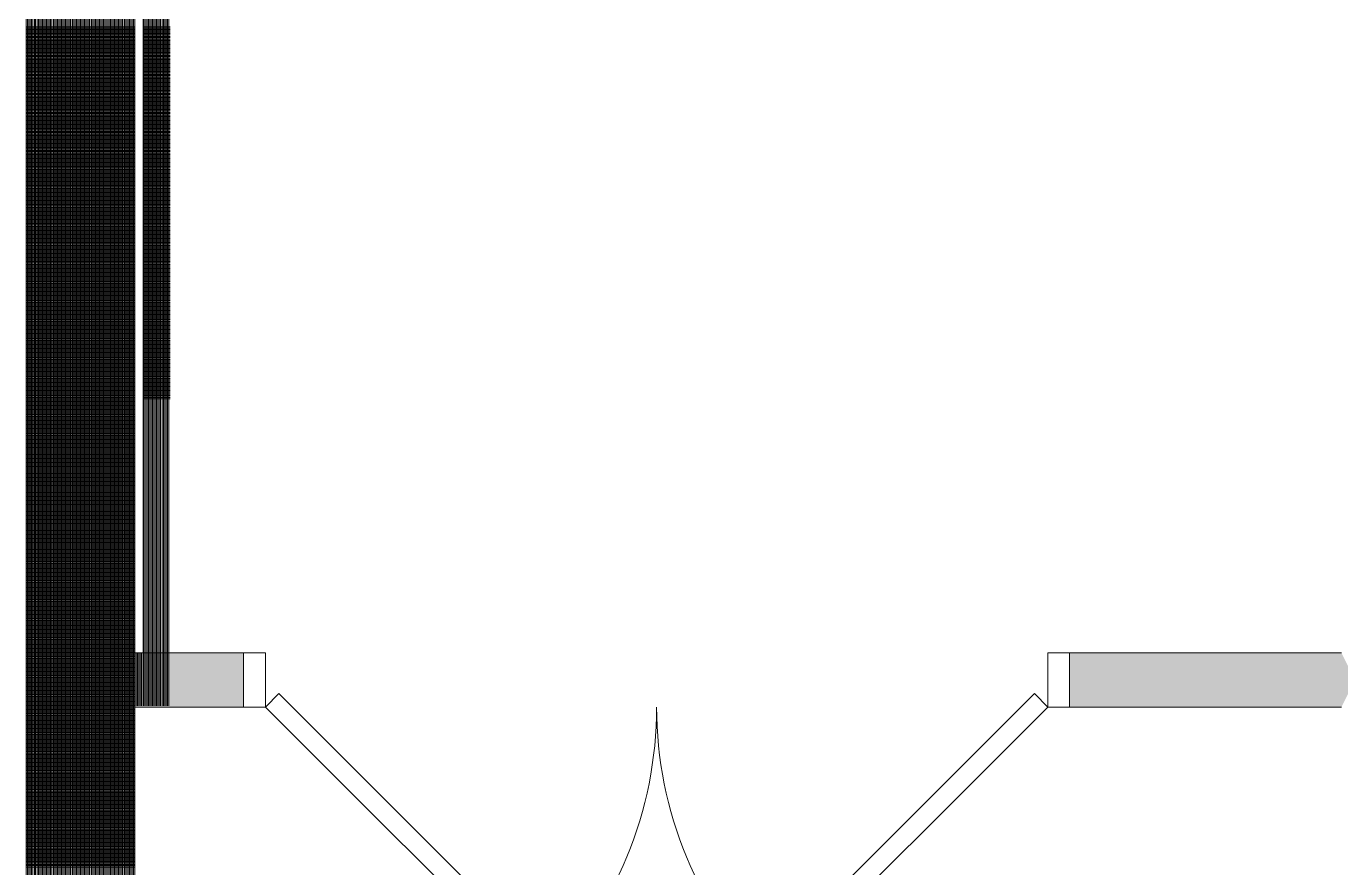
# Model space of a CAD drawing. Header units: inches. Extents: x -675 to 1187, y -924 to 1124.
# Drawn here: x -675.4 to -554.4, y 199.3 to 276.8 of the extents above; entities that cross this region are included whole.
import ezdxf

# ---------------------------------------------------------------- set-up
doc = ezdxf.new("R2010")
doc.units = ezdxf.units.IN
doc.header["$MEASUREMENT"] = 0
for name, color, linetype, lineweight in [('A-Door-E', 250, 'Continuous', 13), ('A-Wall-E', 50, 'Continuous', 9), ('Base_dwg', 8, 'Continuous', 9), ('core and shell', 50, 'Continuous', 9)]:
    doc.layers.add(name, color=color, linetype=linetype, lineweight=lineweight)

# ---------------------------------------------------------------- blocks, each defined once
blk = doc.blocks.new('Base_dwg__U348-727922-Level 1 Copy 1')
at = {"layer": 'A-Wall-E'}
for points in [[(10, -2.5), (10, 2.5), (0, 2.5), (0, -2.5)], [(111.01, -2.5), (112.26, 0), (111.01, 2.5), (86, 2.5), (86, -2.5)]]:
    blk.add_hatch(color=256, dxfattribs=at).paths.add_polyline_path(points, flags=0)
at = {"layer": 'A-Wall-E', "flags": 128}
blk.add_lwpolyline([(0, 2.5), (0, -2.5), (10, -2.5), (10, 2.5)], close=True, dxfattribs=at)
blk.add_lwpolyline([(111.01, 2.5), (86, 2.5), (86, -2.5), (111.01, -2.5)], dxfattribs=at)
blk = doc.blocks.new('Base_dwg__U431-728005-Level 1 Copy 1')
at = {"layer": 'A-Door-E', "flags": 128}
for points in [[(2, 5), (3.24, 3.76), (28.69, 29.22), (27.46, 30.46)], [(74, 5), (72.76, 3.76), (47.31, 29.22), (48.54, 30.46)], [(2, 0), (0, 0), (0, 5), (2, 5)], [(74, 0), (76, 0), (76, 5), (74, 5)]]:
    blk.add_lwpolyline(points, close=True, dxfattribs=at)
at = {"layer": 'A-Door-E', "color": 50, "lineweight": 9}
for centre, start, end in [((2, 5), 0, 45), ((74, 5), 135, 180)]:
    blk.add_arc(centre, 36, start, end, dxfattribs=at)
blk = doc.blocks.new('Base_dwg-531197-Level 1 Copy 1')
at = {"layer": 'core and shell'}
for p, q in [((335.41, 359.9), (335.41, 1861.47)), ((335.41, 1200.71), (325.41, 1200.71)), ((335.41, 1200.58), (325.41, 1200.58)), ((335.41, 1200.46), (325.41, 1200.46)), ((335.41, 1200.33), (325.41, 1200.33)), ((335.41, 1200.21), (325.41, 1200.21)), ((335.41, 1200.08), (325.41, 1200.08)), ((335.41, 1199.96), (325.41, 1199.96)), ((338.66, 1200.71), (336.16, 1200.71)), ((338.66, 1200.58), (336.16, 1200.58)), ((338.66, 1200.46), (336.16, 1200.46)), ((338.66, 1200.33), (336.16, 1200.33)), ((338.66, 1200.21), (336.16, 1200.21)), ((338.66, 1200.08), (336.16, 1200.08)), ((338.66, 1199.96), (336.16, 1199.96)), ((335.41, 1199.83), (325.41, 1199.83)), ((335.41, 1199.71), (325.41, 1199.71)), ((335.41, 1199.58), (325.41, 1199.58)), ((335.41, 1199.46), (325.41, 1199.46)), ((335.41, 1199.33), (325.41, 1199.33)), ((335.41, 1199.21), (325.41, 1199.21)), ((335.41, 1199.08), (325.41, 1199.08)), ((335.41, 1198.96), (325.41, 1198.96)), ((335.41, 1198.83), (325.41, 1198.83)), ((335.41, 1198.71), (325.41, 1198.71)), ((338.66, 1199.83), (336.16, 1199.83)), ((338.66, 1199.71), (336.16, 1199.71)), ((338.66, 1199.58), (336.16, 1199.58)), ((338.66, 1199.46), (336.16, 1199.46)), ((338.66, 1199.33), (336.16, 1199.33)), ((338.66, 1199.21), (336.16, 1199.21)), ((338.66, 1199.08), (336.16, 1199.08)), ((338.66, 1198.96), (336.16, 1198.96)), ((338.66, 1198.83), (336.16, 1198.83)), ((338.66, 1198.71), (336.16, 1198.71)), ((335.41, 1198.58), (325.41, 1198.58)), ((335.41, 1198.46), (325.41, 1198.46)), ((335.41, 1198.33), (325.41, 1198.33)), ((335.41, 1198.21), (325.41, 1198.21)), ((335.41, 1198.08), (325.41, 1198.08)), ((335.41, 1197.96), (325.41, 1197.96)), ((335.41, 1197.83), (325.41, 1197.83)), ((335.41, 1197.71), (325.41, 1197.71)), ((335.41, 1197.58), (325.41, 1197.58)), ((335.41, 1197.46), (325.41, 1197.46)), ((338.66, 1198.58), (336.16, 1198.58)), ((338.66, 1198.46), (336.16, 1198.46)), ((338.66, 1198.33), (336.16, 1198.33)), ((338.66, 1198.21), (336.16, 1198.21)), ((338.66, 1198.08), (336.16, 1198.08)), ((338.66, 1197.96), (336.16, 1197.96)), ((338.66, 1197.83), (336.16, 1197.83)), ((338.66, 1197.71), (336.16, 1197.71)), ((338.66, 1197.58), (336.16, 1197.58)), ((338.66, 1197.46), (336.16, 1197.46)), ((335.41, 1197.33), (325.41, 1197.33)), ((335.41, 1197.21), (325.41, 1197.21)), ((335.41, 1197.08), (325.41, 1197.08)), ((335.41, 1196.96), (325.41, 1196.96)), ((335.41, 1196.83), (325.41, 1196.83)), ((335.41, 1196.71), (325.41, 1196.71)), ((335.41, 1196.58), (325.41, 1196.58)), ((335.41, 1196.46), (325.41, 1196.46)), ((335.41, 1196.33), (325.41, 1196.33)), ((338.66, 1197.33), (336.16, 1197.33)), ((338.66, 1197.21), (336.16, 1197.21)), ((338.66, 1197.08), (336.16, 1197.08)), ((338.66, 1196.96), (336.16, 1196.96)), ((338.66, 1196.83), (336.16, 1196.83)), ((338.66, 1196.71), (336.16, 1196.71)), ((338.66, 1196.58), (336.16, 1196.58)), ((338.66, 1196.46), (336.16, 1196.46)), ((338.66, 1196.33), (336.16, 1196.33)), ((335.41, 1196.21), (325.41, 1196.21)), ((335.41, 1196.08), (325.41, 1196.08)), ((335.41, 1195.96), (325.41, 1195.96)), ((335.41, 1195.83), (325.41, 1195.83)), ((335.41, 1195.71), (325.41, 1195.71)), ((335.41, 1195.58), (325.41, 1195.58)), ((335.41, 1195.46), (325.41, 1195.46)), ((335.41, 1195.33), (325.41, 1195.33)), ((335.41, 1195.21), (325.41, 1195.21)), ((335.41, 1195.08), (325.41, 1195.08)), ((338.66, 1196.21), (336.16, 1196.21)), ((338.66, 1196.08), (336.16, 1196.08)), ((338.66, 1195.96), (336.16, 1195.96)), ((338.66, 1195.83), (336.16, 1195.83)), ((338.66, 1195.71), (336.16, 1195.71)), ((338.66, 1195.58), (336.16, 1195.58)), ((338.66, 1195.46), (336.16, 1195.46)), ((338.66, 1195.33), (336.16, 1195.33)), ((338.66, 1195.21), (336.16, 1195.21)), ((338.66, 1195.08), (336.16, 1195.08)), ((335.41, 1194.96), (325.41, 1194.96)), ((335.41, 1194.83), (325.41, 1194.83)), ((335.41, 1194.71), (325.41, 1194.71)), ((335.41, 1194.58), (325.41, 1194.58)), ((335.41, 1194.46), (325.41, 1194.46)), ((335.41, 1194.33), (325.41, 1194.33)), ((335.41, 1194.21), (325.41, 1194.21)), ((335.41, 1194.08), (325.41, 1194.08)), ((335.41, 1193.96), (325.41, 1193.96)), ((335.41, 1193.83), (325.41, 1193.83)), ((338.66, 1194.96), (336.16, 1194.96)), ((338.66, 1194.83), (336.16, 1194.83)), ((338.66, 1194.71), (336.16, 1194.71)), ((338.66, 1194.58), (336.16, 1194.58)), ((338.66, 1194.46), (336.16, 1194.46)), ((338.66, 1194.33), (336.16, 1194.33)), ((338.66, 1194.21), (336.16, 1194.21)), ((338.66, 1194.08), (336.16, 1194.08)), ((338.66, 1193.96), (336.16, 1193.96)), ((338.66, 1193.83), (336.16, 1193.83)), ((335.41, 1193.71), (325.41, 1193.71)), ((335.41, 1193.58), (325.41, 1193.58)), ((335.41, 1193.46), (325.41, 1193.46)), ((335.41, 1193.33), (325.41, 1193.33)), ((335.41, 1193.21), (325.41, 1193.21)), ((335.41, 1193.08), (325.41, 1193.08)), ((335.41, 1192.96), (325.41, 1192.96)), ((335.41, 1192.83), (325.41, 1192.83)), ((335.41, 1192.71), (325.41, 1192.71)), ((338.66, 1193.71), (336.16, 1193.71)), ((338.66, 1193.58), (336.16, 1193.58)), ((338.66, 1193.46), (336.16, 1193.46)), ((338.66, 1193.33), (336.16, 1193.33)), ((338.66, 1193.21), (336.16, 1193.21)), ((338.66, 1193.08), (336.16, 1193.08)), ((338.66, 1192.96), (336.16, 1192.96)), ((338.66, 1192.83), (336.16, 1192.83)), ((338.66, 1192.71), (336.16, 1192.71)), ((335.41, 1192.58), (325.41, 1192.58)), ((335.41, 1192.46), (325.41, 1192.46)), ((335.41, 1192.33), (325.41, 1192.33)), ((335.41, 1192.21), (325.41, 1192.21)), ((335.41, 1192.08), (325.41, 1192.08)), ((335.41, 1191.96), (325.41, 1191.96)), ((335.41, 1191.83), (325.41, 1191.83)), ((335.41, 1191.71), (325.41, 1191.71)), ((335.41, 1191.58), (325.41, 1191.58)), ((335.41, 1191.46), (325.41, 1191.46)), ((338.66, 1192.58), (336.16, 1192.58)), ((338.66, 1192.46), (336.16, 1192.46)), ((338.66, 1192.33), (336.16, 1192.33)), ((338.66, 1192.21), (336.16, 1192.21)), ((338.66, 1192.08), (336.16, 1192.08)), ((338.66, 1191.96), (336.16, 1191.96)), ((338.66, 1191.83), (336.16, 1191.83)), ((338.66, 1191.71), (336.16, 1191.71)), ((338.66, 1191.58), (336.16, 1191.58)), ((338.66, 1191.46), (336.16, 1191.46)), ((335.41, 1191.33), (325.41, 1191.33)), ((335.41, 1191.21), (325.41, 1191.21)), ((335.41, 1191.08), (325.41, 1191.08)), ((335.41, 1190.96), (325.41, 1190.96)), ((335.41, 1190.83), (325.41, 1190.83)), ((335.41, 1190.71), (325.41, 1190.71)), ((335.41, 1190.58), (325.41, 1190.58)), ((335.41, 1190.46), (325.41, 1190.46)), ((335.41, 1190.33), (325.41, 1190.33)), ((335.41, 1190.21), (325.41, 1190.21)), ((338.66, 1191.33), (336.16, 1191.33)), ((338.66, 1191.21), (336.16, 1191.21)), ((338.66, 1191.08), (336.16, 1191.08)), ((338.66, 1190.96), (336.16, 1190.96)), ((338.66, 1190.83), (336.16, 1190.83)), ((338.66, 1190.71), (336.16, 1190.71)), ((338.66, 1190.58), (336.16, 1190.58)), ((338.66, 1190.46), (336.16, 1190.46)), ((338.66, 1190.33), (336.16, 1190.33)), ((338.66, 1190.21), (336.16, 1190.21)), ((335.41, 1190.08), (325.41, 1190.08)), ((335.41, 1189.96), (325.41, 1189.96)), ((335.41, 1189.83), (325.41, 1189.83)), ((335.41, 1189.71), (325.41, 1189.71)), ((335.41, 1189.58), (325.41, 1189.58)), ((335.41, 1189.46), (325.41, 1189.46)), ((335.41, 1189.33), (325.41, 1189.33)), ((335.41, 1189.21), (325.41, 1189.21)), ((335.41, 1189.08), (325.41, 1189.08)), ((335.41, 1188.96), (325.41, 1188.96)), ((338.66, 1190.08), (336.16, 1190.08)), ((338.66, 1189.96), (336.16, 1189.96)), ((338.66, 1189.83), (336.16, 1189.83)), ((338.66, 1189.71), (336.16, 1189.71)), ((338.66, 1189.58), (336.16, 1189.58)), ((338.66, 1189.46), (336.16, 1189.46)), ((338.66, 1189.33), (336.16, 1189.33)), ((338.66, 1189.21), (336.16, 1189.21)), ((338.66, 1189.08), (336.16, 1189.08)), ((338.66, 1188.96), (336.16, 1188.96)), ((335.41, 1188.83), (325.41, 1188.83)), ((335.41, 1188.71), (325.41, 1188.71)), ((335.41, 1188.58), (325.41, 1188.58)), ((335.41, 1188.46), (325.41, 1188.46)), ((335.41, 1188.33), (325.41, 1188.33)), ((335.41, 1188.21), (325.41, 1188.21)), ((335.41, 1188.08), (325.41, 1188.08)), ((335.41, 1187.96), (325.41, 1187.96)), ((335.41, 1187.83), (325.41, 1187.83)), ((338.66, 1188.83), (336.16, 1188.83)), ((338.66, 1188.71), (336.16, 1188.71)), ((338.66, 1188.58), (336.16, 1188.58)), ((338.66, 1188.46), (336.16, 1188.46)), ((338.66, 1188.33), (336.16, 1188.33)), ((338.66, 1188.21), (336.16, 1188.21)), ((338.66, 1188.08), (336.16, 1188.08)), ((338.66, 1187.96), (336.16, 1187.96)), ((338.66, 1187.83), (336.16, 1187.83)), ((335.41, 1187.71), (325.41, 1187.71)), ((335.41, 1187.58), (325.41, 1187.58)), ((335.41, 1187.46), (325.41, 1187.46)), ((335.41, 1187.33), (325.41, 1187.33)), ((335.41, 1187.21), (325.41, 1187.21)), ((335.41, 1187.08), (325.41, 1187.08)), ((335.41, 1186.96), (325.41, 1186.96)), ((335.41, 1186.83), (325.41, 1186.83)), ((335.41, 1186.71), (325.41, 1186.71)), ((335.41, 1186.58), (325.41, 1186.58)), ((338.66, 1187.71), (336.16, 1187.71)), ((338.66, 1187.58), (336.16, 1187.58)), ((338.66, 1187.46), (336.16, 1187.46)), ((338.66, 1187.33), (336.16, 1187.33)), ((338.66, 1187.21), (336.16, 1187.21)), ((338.66, 1187.08), (336.16, 1187.08)), ((338.66, 1186.96), (336.16, 1186.96)), ((338.66, 1186.83), (336.16, 1186.83)), ((338.66, 1186.71), (336.16, 1186.71)), ((338.66, 1186.58), (336.16, 1186.58)), ((335.41, 1186.46), (325.41, 1186.46)), ((335.41, 1186.33), (325.41, 1186.33)), ((335.41, 1186.21), (325.41, 1186.21)), ((335.41, 1186.08), (325.41, 1186.08)), ((335.41, 1185.96), (325.41, 1185.96)), ((335.41, 1185.83), (325.41, 1185.83)), ((335.41, 1185.71), (325.41, 1185.71)), ((335.41, 1185.58), (325.41, 1185.58)), ((335.41, 1185.46), (325.41, 1185.46)), ((335.41, 1185.33), (325.41, 1185.33)), ((338.66, 1186.46), (336.16, 1186.46)), ((338.66, 1186.33), (336.16, 1186.33)), ((338.66, 1186.21), (336.16, 1186.21)), ((338.66, 1186.08), (336.16, 1186.08)), ((338.66, 1185.96), (336.16, 1185.96)), ((338.66, 1185.83), (336.16, 1185.83)), ((338.66, 1185.71), (336.16, 1185.71)), ((338.66, 1185.58), (336.16, 1185.58)), ((338.66, 1185.46), (336.16, 1185.46)), ((338.66, 1185.33), (336.16, 1185.33)), ((335.41, 1185.21), (325.41, 1185.21)), ((335.41, 1185.08), (325.41, 1185.08)), ((335.41, 1184.96), (325.41, 1184.96)), ((335.41, 1184.83), (325.41, 1184.83)), ((335.41, 1184.71), (325.41, 1184.71)), ((335.41, 1184.58), (325.41, 1184.58)), ((335.41, 1184.46), (325.41, 1184.46)), ((335.41, 1184.33), (325.41, 1184.33)), ((335.41, 1184.21), (325.41, 1184.21)), ((338.66, 1185.21), (336.16, 1185.21)), ((338.66, 1185.08), (336.16, 1185.08)), ((338.66, 1184.96), (336.16, 1184.96)), ((338.66, 1184.83), (336.16, 1184.83)), ((338.66, 1184.71), (336.16, 1184.71)), ((338.66, 1184.58), (336.16, 1184.58)), ((338.66, 1184.46), (336.16, 1184.46)), ((338.66, 1184.33), (336.16, 1184.33)), ((338.66, 1184.21), (336.16, 1184.21)), ((335.41, 1184.08), (325.41, 1184.08)), ((335.41, 1183.96), (325.41, 1183.96)), ((335.41, 1183.83), (325.41, 1183.83)), ((335.41, 1183.71), (325.41, 1183.71)), ((335.41, 1183.58), (325.41, 1183.58)), ((335.41, 1183.46), (325.41, 1183.46)), ((335.41, 1183.33), (325.41, 1183.33)), ((335.41, 1183.21), (325.41, 1183.21)), ((335.41, 1183.08), (325.41, 1183.08)), ((335.41, 1182.96), (325.41, 1182.96)), ((338.66, 1184.08), (336.16, 1184.08)), ((338.66, 1183.96), (336.16, 1183.96)), ((338.66, 1183.83), (336.16, 1183.83)), ((338.66, 1183.71), (336.16, 1183.71)), ((338.66, 1183.58), (336.16, 1183.58)), ((338.66, 1183.46), (336.16, 1183.46)), ((338.66, 1183.33), (336.16, 1183.33)), ((338.66, 1183.21), (336.16, 1183.21)), ((338.66, 1183.08), (336.16, 1183.08)), ((338.66, 1182.96), (336.16, 1182.96)), ((335.41, 1182.83), (325.41, 1182.83)), ((335.41, 1182.71), (325.41, 1182.71)), ((335.41, 1182.58), (325.41, 1182.58)), ((335.41, 1182.46), (325.41, 1182.46)), ((335.41, 1182.33), (325.41, 1182.33)), ((335.41, 1182.21), (325.41, 1182.21)), ((335.41, 1182.08), (325.41, 1182.08)), ((335.41, 1181.96), (325.41, 1181.96)), ((335.41, 1181.83), (325.41, 1181.83)), ((335.41, 1181.71), (325.41, 1181.71)), ((338.66, 1182.83), (336.16, 1182.83)), ((338.66, 1182.71), (336.16, 1182.71)), ((338.66, 1182.58), (336.16, 1182.58)), ((338.66, 1182.46), (336.16, 1182.46)), ((338.66, 1182.33), (336.16, 1182.33)), ((338.66, 1182.21), (336.16, 1182.21)), ((338.66, 1182.08), (336.16, 1182.08)), ((338.66, 1181.96), (336.16, 1181.96)), ((338.66, 1181.83), (336.16, 1181.83)), ((338.66, 1181.71), (336.16, 1181.71)), ((335.41, 1181.58), (325.41, 1181.58)), ((335.41, 1181.46), (325.41, 1181.46)), ((335.41, 1181.33), (325.41, 1181.33)), ((335.41, 1181.21), (325.41, 1181.21)), ((335.41, 1181.08), (325.41, 1181.08)), ((335.41, 1180.96), (325.41, 1180.96)), ((335.41, 1180.83), (325.41, 1180.83)), ((335.41, 1180.71), (325.41, 1180.71)), ((335.41, 1180.58), (325.41, 1180.58)), ((338.66, 1181.58), (336.16, 1181.58)), ((338.66, 1181.46), (336.16, 1181.46)), ((338.66, 1181.33), (336.16, 1181.33)), ((338.66, 1181.21), (336.16, 1181.21)), ((338.66, 1181.08), (336.16, 1181.08)), ((338.66, 1180.96), (336.16, 1180.96)), ((338.66, 1180.83), (336.16, 1180.83)), ((338.66, 1180.71), (336.16, 1180.71)), ((338.66, 1180.58), (336.16, 1180.58)), ((335.41, 1180.46), (325.41, 1180.46)), ((335.41, 1180.33), (325.41, 1180.33)), ((335.41, 1180.21), (325.41, 1180.21)), ((335.41, 1180.08), (325.41, 1180.08)), ((335.41, 1179.96), (325.41, 1179.96)), ((335.41, 1179.83), (325.41, 1179.83)), ((335.41, 1179.71), (325.41, 1179.71)), ((335.41, 1179.58), (325.41, 1179.58)), ((335.41, 1179.46), (325.41, 1179.46)), ((335.41, 1179.33), (325.41, 1179.33)), ((338.66, 1180.46), (336.16, 1180.46)), ((338.66, 1180.33), (336.16, 1180.33)), ((338.66, 1180.21), (336.16, 1180.21)), ((338.66, 1180.08), (336.16, 1180.08)), ((338.66, 1179.96), (336.16, 1179.96)), ((338.66, 1179.83), (336.16, 1179.83)), ((338.66, 1179.71), (336.16, 1179.71)), ((338.66, 1179.58), (336.16, 1179.58)), ((338.66, 1179.46), (336.16, 1179.46)), ((338.66, 1179.33), (336.16, 1179.33)), ((335.41, 1179.21), (325.41, 1179.21)), ((335.41, 1179.08), (325.41, 1179.08)), ((335.41, 1178.96), (325.41, 1178.96)), ((335.41, 1178.83), (325.41, 1178.83)), ((335.41, 1178.71), (325.41, 1178.71)), ((335.41, 1178.58), (325.41, 1178.58)), ((335.41, 1178.46), (325.41, 1178.46)), ((335.41, 1178.33), (325.41, 1178.33)), ((335.41, 1178.21), (325.41, 1178.21)), ((335.41, 1178.08), (325.41, 1178.08)), ((338.66, 1179.21), (336.16, 1179.21)), ((338.66, 1179.08), (336.16, 1179.08)), ((338.66, 1178.96), (336.16, 1178.96)), ((338.66, 1178.83), (336.16, 1178.83)), ((338.66, 1178.71), (336.16, 1178.71)), ((338.66, 1178.58), (336.16, 1178.58)), ((338.66, 1178.46), (336.16, 1178.46)), ((338.66, 1178.33), (336.16, 1178.33)), ((338.66, 1178.21), (336.16, 1178.21)), ((338.66, 1178.08), (336.16, 1178.08)), ((335.41, 1177.96), (325.41, 1177.96)), ((335.41, 1177.83), (325.41, 1177.83)), ((335.41, 1177.71), (325.41, 1177.71)), ((335.41, 1177.58), (325.41, 1177.58)), ((335.41, 1177.46), (325.41, 1177.46)), ((335.41, 1177.33), (325.41, 1177.33)), ((335.41, 1177.21), (325.41, 1177.21)), ((335.41, 1177.08), (325.41, 1177.08)), ((335.41, 1176.96), (325.41, 1176.96)), ((338.66, 1177.96), (336.16, 1177.96)), ((338.66, 1177.83), (336.16, 1177.83)), ((338.66, 1177.71), (336.16, 1177.71)), ((338.66, 1177.58), (336.16, 1177.58)), ((338.66, 1177.46), (336.16, 1177.46)), ((338.66, 1177.33), (336.16, 1177.33)), ((338.66, 1177.21), (336.16, 1177.21)), ((338.66, 1177.08), (336.16, 1177.08)), ((338.66, 1176.96), (336.16, 1176.96)), ((335.41, 1176.83), (325.41, 1176.83)), ((335.41, 1176.71), (325.41, 1176.71)), ((335.41, 1176.58), (325.41, 1176.58)), ((335.41, 1176.46), (325.41, 1176.46)), ((335.41, 1176.33), (325.41, 1176.33)), ((335.41, 1176.21), (325.41, 1176.21)), ((335.41, 1176.08), (325.41, 1176.08)), ((335.41, 1175.96), (325.41, 1175.96)), ((335.41, 1175.83), (325.41, 1175.83)), ((335.41, 1175.71), (325.41, 1175.71)), ((338.66, 1176.83), (336.16, 1176.83)), ((338.66, 1176.71), (336.16, 1176.71)), ((338.66, 1176.58), (336.16, 1176.58)), ((338.66, 1176.46), (336.16, 1176.46)), ((338.66, 1176.33), (336.16, 1176.33)), ((338.66, 1176.21), (336.16, 1176.21)), ((338.66, 1176.08), (336.16, 1176.08)), ((338.66, 1175.96), (336.16, 1175.96)), ((338.66, 1175.83), (336.16, 1175.83)), ((338.66, 1175.71), (336.16, 1175.71)), ((335.41, 1175.58), (325.41, 1175.58)), ((335.41, 1175.46), (325.41, 1175.46)), ((335.41, 1175.33), (325.41, 1175.33)), ((335.41, 1175.21), (325.41, 1175.21)), ((335.41, 1175.08), (325.41, 1175.08)), ((335.41, 1174.96), (325.41, 1174.96)), ((335.41, 1174.83), (325.41, 1174.83)), ((335.41, 1174.71), (325.41, 1174.71)), ((335.41, 1174.58), (325.41, 1174.58)), ((335.41, 1174.46), (325.41, 1174.46)), ((338.66, 1175.58), (336.16, 1175.58)), ((338.66, 1175.46), (336.16, 1175.46)), ((338.66, 1175.33), (336.16, 1175.33)), ((338.66, 1175.21), (336.16, 1175.21)), ((338.66, 1175.08), (336.16, 1175.08)), ((338.66, 1174.96), (336.16, 1174.96)), ((338.66, 1174.83), (336.16, 1174.83)), ((338.66, 1174.71), (336.16, 1174.71)), ((338.66, 1174.58), (336.16, 1174.58)), ((338.66, 1174.46), (336.16, 1174.46)), ((335.41, 1174.33), (325.41, 1174.33)), ((335.41, 1174.21), (325.41, 1174.21)), ((335.41, 1174.08), (325.41, 1174.08)), ((335.41, 1173.96), (325.41, 1173.96)), ((335.41, 1173.83), (325.41, 1173.83)), ((335.41, 1173.71), (325.41, 1173.71)), ((335.41, 1173.58), (325.41, 1173.58)), ((335.41, 1173.46), (325.41, 1173.46)), ((335.41, 1173.33), (325.41, 1173.33)), ((338.66, 1174.33), (336.16, 1174.33)), ((338.66, 1174.21), (336.16, 1174.21)), ((338.66, 1174.08), (336.16, 1174.08)), ((338.66, 1173.96), (336.16, 1173.96)), ((338.66, 1173.83), (336.16, 1173.83)), ((338.66, 1173.71), (336.16, 1173.71)), ((338.66, 1173.58), (336.16, 1173.58)), ((338.66, 1173.46), (336.16, 1173.46)), ((338.66, 1173.33), (336.16, 1173.33)), ((335.41, 1173.21), (325.41, 1173.21)), ((335.41, 1173.08), (325.41, 1173.08)), ((335.41, 1172.96), (325.41, 1172.96)), ((335.41, 1172.83), (325.41, 1172.83)), ((335.41, 1172.71), (325.41, 1172.71)), ((335.41, 1172.58), (325.41, 1172.58)), ((335.41, 1172.46), (325.41, 1172.46)), ((335.41, 1172.33), (325.41, 1172.33)), ((335.41, 1172.21), (325.41, 1172.21)), ((335.41, 1172.08), (325.41, 1172.08)), ((338.66, 1173.21), (336.16, 1173.21)), ((338.66, 1173.08), (336.16, 1173.08)), ((338.66, 1172.96), (336.16, 1172.96)), ((338.66, 1172.83), (336.16, 1172.83)), ((338.66, 1172.71), (336.16, 1172.71)), ((338.66, 1172.58), (336.16, 1172.58)), ((338.66, 1172.46), (336.16, 1172.46)), ((338.66, 1172.33), (336.16, 1172.33)), ((338.66, 1172.21), (336.16, 1172.21)), ((338.66, 1172.08), (336.16, 1172.08)), ((335.41, 1171.96), (325.41, 1171.96)), ((335.41, 1171.83), (325.41, 1171.83)), ((335.41, 1171.71), (325.41, 1171.71)), ((335.41, 1171.58), (325.41, 1171.58)), ((335.41, 1171.46), (325.41, 1171.46)), ((335.41, 1171.33), (325.41, 1171.33)), ((335.41, 1171.21), (325.41, 1171.21)), ((335.41, 1171.08), (325.41, 1171.08)), ((335.41, 1170.96), (325.41, 1170.96)), ((335.41, 1170.83), (325.41, 1170.83)), ((338.66, 1171.96), (336.16, 1171.96)), ((338.66, 1171.83), (336.16, 1171.83)), ((338.66, 1171.71), (336.16, 1171.71)), ((338.66, 1171.58), (336.16, 1171.58)), ((338.66, 1171.46), (336.16, 1171.46)), ((338.66, 1171.33), (336.16, 1171.33)), ((338.66, 1171.21), (336.16, 1171.21)), ((338.66, 1171.08), (336.16, 1171.08)), ((338.66, 1170.96), (336.16, 1170.96)), ((338.66, 1170.83), (336.16, 1170.83)), ((335.41, 1170.71), (325.41, 1170.71)), ((335.41, 1170.58), (325.41, 1170.58)), ((335.41, 1170.46), (325.41, 1170.46)), ((335.41, 1170.33), (325.41, 1170.33)), ((335.41, 1170.21), (325.41, 1170.21)), ((335.41, 1170.08), (325.41, 1170.08)), ((335.41, 1169.96), (325.41, 1169.96)), ((335.41, 1169.83), (325.41, 1169.83)), ((335.41, 1169.71), (325.41, 1169.71)), ((338.66, 1170.71), (336.16, 1170.71)), ((338.66, 1170.58), (336.16, 1170.58)), ((338.66, 1170.46), (336.16, 1170.46)), ((338.66, 1170.33), (336.16, 1170.33)), ((338.66, 1170.21), (336.16, 1170.21)), ((338.66, 1170.08), (336.16, 1170.08)), ((338.66, 1169.96), (336.16, 1169.96)), ((338.66, 1169.83), (336.16, 1169.83)), ((338.66, 1169.71), (336.16, 1169.71)), ((335.41, 1169.58), (325.41, 1169.58)), ((335.41, 1169.46), (325.41, 1169.46)), ((335.41, 1169.33), (325.41, 1169.33)), ((335.41, 1169.21), (325.41, 1169.21)), ((335.41, 1169.08), (325.41, 1169.08)), ((335.41, 1168.96), (325.41, 1168.96)), ((335.41, 1168.83), (325.41, 1168.83)), ((335.41, 1168.71), (325.41, 1168.71)), ((335.41, 1168.58), (325.41, 1168.58)), ((335.41, 1168.46), (325.41, 1168.46)), ((338.66, 1169.58), (336.16, 1169.58)), ((338.66, 1169.46), (336.16, 1169.46)), ((338.66, 1169.33), (336.16, 1169.33)), ((338.66, 1169.21), (336.16, 1169.21)), ((338.66, 1169.08), (336.16, 1169.08)), ((338.66, 1168.96), (336.16, 1168.96)), ((338.66, 1168.83), (336.16, 1168.83)), ((338.66, 1168.71), (336.16, 1168.71)), ((338.66, 1168.58), (336.16, 1168.58)), ((338.66, 1168.46), (336.16, 1168.46)), ((335.41, 1168.33), (325.41, 1168.33)), ((335.41, 1168.21), (325.41, 1168.21)), ((335.41, 1168.08), (325.41, 1168.08)), ((335.41, 1167.96), (325.41, 1167.96)), ((335.41, 1167.83), (325.41, 1167.83)), ((335.41, 1167.71), (325.41, 1167.71)), ((335.41, 1167.58), (325.41, 1167.58)), ((335.41, 1167.46), (325.41, 1167.46)), ((335.41, 1167.33), (325.41, 1167.33)), ((335.41, 1167.21), (325.41, 1167.21)), ((338.66, 1168.33), (336.16, 1168.33)), ((338.66, 1168.21), (336.16, 1168.21)), ((338.66, 1168.08), (336.16, 1168.08)), ((338.66, 1167.96), (336.16, 1167.96)), ((338.66, 1167.83), (336.16, 1167.83)), ((338.66, 1167.71), (336.16, 1167.71)), ((338.66, 1167.58), (336.16, 1167.58)), ((338.66, 1167.46), (336.16, 1167.46)), ((338.66, 1167.33), (336.16, 1167.33)), ((338.66, 1167.21), (336.16, 1167.21)), ((335.41, 1167.08), (325.41, 1167.08)), ((335.41, 1166.96), (325.41, 1166.96)), ((335.41, 1166.83), (325.41, 1166.83)), ((335.41, 1166.71), (325.41, 1166.71)), ((335.41, 1166.58), (325.41, 1166.58)), ((335.41, 1166.46), (325.41, 1166.46)), ((335.41, 1166.33), (325.41, 1166.33)), ((335.41, 1166.21), (325.41, 1166.21)), ((335.41, 1166.08), (325.41, 1166.08)), ((338.66, 1167.08), (336.16, 1167.08)), ((338.66, 1166.96), (336.16, 1166.96)), ((338.66, 1166.83), (336.16, 1166.83)), ((338.66, 1166.71), (336.16, 1166.71)), ((338.66, 1166.58), (336.16, 1166.58)), ((338.66, 1166.46), (336.16, 1166.46)), ((335.41, 1165.96), (325.41, 1165.96)), ((335.41, 1165.83), (325.41, 1165.83)), ((335.41, 1165.71), (325.41, 1165.71)), ((335.41, 1165.58), (325.41, 1165.58)), ((335.41, 1165.46), (325.41, 1165.46)), ((335.41, 1165.33), (325.41, 1165.33)), ((335.41, 1165.21), (325.41, 1165.21)), ((335.41, 1165.08), (325.41, 1165.08)), ((335.41, 1164.96), (325.41, 1164.96)), ((335.41, 1164.83), (325.41, 1164.83)), ((335.41, 1164.71), (325.41, 1164.71)), ((335.41, 1164.58), (325.41, 1164.58)), ((335.41, 1164.46), (325.41, 1164.46)), ((335.41, 1164.33), (325.41, 1164.33)), ((335.41, 1164.21), (325.41, 1164.21)), ((335.41, 1164.08), (325.41, 1164.08)), ((335.41, 1163.96), (325.41, 1163.96)), ((335.41, 1163.83), (325.41, 1163.83)), ((335.41, 1163.71), (325.41, 1163.71)), ((335.41, 1163.58), (325.41, 1163.58)), ((335.41, 1163.46), (325.41, 1163.46)), ((335.41, 1163.33), (325.41, 1163.33)), ((335.41, 1163.21), (325.41, 1163.21)), ((335.41, 1163.08), (325.41, 1163.08)), ((335.41, 1162.96), (325.41, 1162.96)), ((335.41, 1162.83), (325.41, 1162.83)), ((335.41, 1162.71), (325.41, 1162.71)), ((335.41, 1162.58), (325.41, 1162.58)), ((335.41, 1162.46), (325.41, 1162.46)), ((335.41, 1162.33), (325.41, 1162.33)), ((335.41, 1162.21), (325.41, 1162.21)), ((335.41, 1162.08), (325.41, 1162.08)), ((335.41, 1161.96), (325.41, 1161.96)), ((335.41, 1161.83), (325.41, 1161.83)), ((335.41, 1161.71), (325.41, 1161.71)), ((335.41, 1161.58), (325.41, 1161.58)), ((335.41, 1161.46), (325.41, 1161.46)), ((335.41, 1161.33), (325.41, 1161.33)), ((335.41, 1161.21), (325.41, 1161.21)), ((335.41, 1161.08), (325.41, 1161.08)), ((335.41, 1160.96), (325.41, 1160.96)), ((335.41, 1160.83), (325.41, 1160.83)), ((335.41, 1160.71), (325.41, 1160.71)), ((335.41, 1160.58), (325.41, 1160.58)), ((335.41, 1160.46), (325.41, 1160.46)), ((335.41, 1160.33), (325.41, 1160.33)), ((335.41, 1160.21), (325.41, 1160.21)), ((335.41, 1160.08), (325.41, 1160.08)), ((335.41, 1159.96), (325.41, 1159.96)), ((335.41, 1159.83), (325.41, 1159.83)), ((335.41, 1159.71), (325.41, 1159.71)), ((335.41, 1159.58), (325.41, 1159.58)), ((335.41, 1159.46), (325.41, 1159.46)), ((335.41, 1159.33), (325.41, 1159.33)), ((335.41, 1159.21), (325.41, 1159.21)), ((335.41, 1159.08), (325.41, 1159.08)), ((335.41, 1158.96), (325.41, 1158.96)), ((335.41, 1158.83), (325.41, 1158.83)), ((335.41, 1158.71), (325.41, 1158.71)), ((335.41, 1158.58), (325.41, 1158.58)), ((335.41, 1158.46), (325.41, 1158.46)), ((335.41, 1158.33), (325.41, 1158.33)), ((335.41, 1158.21), (325.41, 1158.21)), ((335.41, 1158.08), (325.41, 1158.08)), ((335.41, 1157.96), (325.41, 1157.96)), ((335.41, 1157.83), (325.41, 1157.83)), ((335.41, 1157.71), (325.41, 1157.71)), ((335.41, 1157.58), (325.41, 1157.58)), ((335.41, 1157.46), (325.41, 1157.46)), ((335.41, 1157.33), (325.41, 1157.33)), ((335.41, 1157.21), (325.41, 1157.21)), ((335.41, 1157.08), (325.41, 1157.08)), ((335.41, 1156.96), (325.41, 1156.96)), ((335.41, 1156.83), (325.41, 1156.83)), ((335.41, 1156.71), (325.41, 1156.71)), ((335.41, 1156.58), (325.41, 1156.58)), ((335.41, 1156.46), (325.41, 1156.46)), ((335.41, 1156.33), (325.41, 1156.33)), ((335.41, 1156.21), (325.41, 1156.21)), ((335.41, 1156.08), (325.41, 1156.08)), ((335.41, 1155.96), (325.41, 1155.96)), ((335.41, 1155.83), (325.41, 1155.83)), ((335.41, 1155.71), (325.41, 1155.71)), ((335.41, 1155.58), (325.41, 1155.58)), ((335.41, 1155.46), (325.41, 1155.46)), ((335.41, 1155.33), (325.41, 1155.33)), ((335.41, 1155.21), (325.41, 1155.21)), ((335.41, 1155.08), (325.41, 1155.08)), ((335.41, 1154.96), (325.41, 1154.96)), ((335.41, 1154.83), (325.41, 1154.83)), ((335.41, 1154.71), (325.41, 1154.71)), ((335.41, 1154.58), (325.41, 1154.58)), ((335.41, 1154.46), (325.41, 1154.46)), ((335.41, 1154.33), (325.41, 1154.33)), ((335.41, 1154.21), (325.41, 1154.21)), ((335.41, 1154.08), (325.41, 1154.08)), ((335.41, 1153.96), (325.41, 1153.96)), ((335.41, 1153.83), (325.41, 1153.83)), ((335.41, 1153.71), (325.41, 1153.71)), ((335.41, 1153.58), (325.41, 1153.58)), ((335.41, 1153.46), (325.41, 1153.46)), ((335.41, 1153.33), (325.41, 1153.33)), ((335.41, 1153.21), (325.41, 1153.21)), ((335.41, 1153.08), (325.41, 1153.08)), ((335.41, 1152.96), (325.41, 1152.96)), ((335.41, 1152.83), (325.41, 1152.83)), ((335.41, 1152.71), (325.41, 1152.71)), ((335.41, 1152.58), (325.41, 1152.58)), ((335.41, 1152.46), (325.41, 1152.46)), ((335.41, 1152.33), (325.41, 1152.33)), ((335.41, 1152.21), (325.41, 1152.21)), ((335.41, 1152.08), (325.41, 1152.08)), ((335.41, 1151.96), (325.41, 1151.96)), ((335.41, 1151.83), (325.41, 1151.83)), ((335.41, 1151.71), (325.41, 1151.71)), ((335.41, 1151.58), (325.41, 1151.58)), ((335.41, 1151.46), (325.41, 1151.46)), ((335.41, 1151.33), (325.41, 1151.33)), ((335.41, 1151.21), (325.41, 1151.21)), ((335.41, 1151.08), (325.41, 1151.08)), ((335.41, 1150.96), (325.41, 1150.96)), ((335.41, 1150.83), (325.41, 1150.83)), ((335.41, 1150.71), (325.41, 1150.71)), ((335.41, 1150.58), (325.41, 1150.58)), ((335.41, 1150.46), (325.41, 1150.46)), ((335.41, 1150.33), (325.41, 1150.33)), ((335.41, 1150.21), (325.41, 1150.21)), ((335.41, 1150.08), (325.41, 1150.08)), ((335.41, 1149.96), (325.41, 1149.96)), ((335.41, 1149.83), (325.41, 1149.83)), ((335.41, 1149.71), (325.41, 1149.71)), ((335.41, 1149.58), (325.41, 1149.58)), ((335.41, 1149.46), (325.41, 1149.46)), ((335.41, 1149.33), (325.41, 1149.33)), ((335.41, 1149.21), (325.41, 1149.21)), ((335.41, 1149.08), (325.41, 1149.08)), ((335.41, 1148.96), (325.41, 1148.96)), ((335.41, 1148.83), (325.41, 1148.83)), ((335.41, 1148.71), (325.41, 1148.71)), ((335.41, 1148.58), (325.41, 1148.58)), ((335.41, 1148.46), (325.41, 1148.46)), ((335.41, 1148.33), (325.41, 1148.33)), ((335.41, 1148.21), (325.41, 1148.21)), ((335.41, 1148.08), (325.41, 1148.08)), ((335.41, 1147.96), (325.41, 1147.96)), ((335.41, 1147.83), (325.41, 1147.83)), ((335.41, 1147.71), (325.41, 1147.71)), ((335.41, 1147.58), (325.41, 1147.58)), ((335.41, 1147.46), (325.41, 1147.46)), ((335.41, 1147.33), (325.41, 1147.33)), ((335.41, 1147.21), (325.41, 1147.21)), ((335.41, 1147.08), (325.41, 1147.08)), ((335.41, 1146.96), (325.41, 1146.96)), ((335.41, 1146.83), (325.41, 1146.83)), ((335.41, 1146.71), (325.41, 1146.71)), ((335.41, 1146.58), (325.41, 1146.58)), ((335.41, 1146.46), (325.41, 1146.46)), ((335.41, 1146.33), (325.41, 1146.33)), ((335.41, 1146.21), (325.41, 1146.21)), ((335.41, 1146.08), (325.41, 1146.08)), ((335.41, 1145.96), (325.41, 1145.96)), ((335.41, 1145.83), (325.41, 1145.83)), ((335.41, 1145.71), (325.41, 1145.71)), ((335.41, 1145.58), (325.41, 1145.58)), ((335.41, 1145.46), (325.41, 1145.46)), ((335.41, 1145.33), (325.41, 1145.33)), ((335.41, 1145.21), (325.41, 1145.21)), ((335.41, 1145.08), (325.41, 1145.08)), ((335.41, 1144.96), (325.41, 1144.96)), ((335.41, 1144.83), (325.41, 1144.83)), ((335.41, 1144.71), (325.41, 1144.71)), ((335.41, 1144.58), (325.41, 1144.58)), ((335.41, 1144.46), (325.41, 1144.46)), ((335.41, 1144.33), (325.41, 1144.33)), ((335.41, 1144.21), (325.41, 1144.21)), ((335.41, 1144.08), (325.41, 1144.08)), ((335.41, 1143.96), (325.41, 1143.96)), ((335.41, 1143.83), (325.41, 1143.83)), ((335.41, 1143.71), (325.41, 1143.71)), ((335.41, 1143.58), (325.41, 1143.58)), ((335.41, 1143.46), (325.41, 1143.46)), ((335.41, 1143.33), (325.41, 1143.33)), ((335.41, 1143.21), (325.41, 1143.21)), ((335.41, 1143.08), (325.41, 1143.08)), ((335.41, 1143.06), (335.41, 1138.19)), ((335.52, 1138.19), (335.52, 1143.06)), ((335.65, 1138.19), (335.65, 1143.06)), ((335.77, 1138.19), (335.77, 1143.06)), ((335.9, 1138.19), (335.9, 1143.06)), ((336.02, 1138.19), (336.02, 1143.06)), ((336.15, 1138.19), (336.15, 1143.06)), ((335.41, 1142.96), (325.41, 1142.96)), ((335.41, 1142.83), (325.41, 1142.83)), ((335.41, 1142.71), (325.41, 1142.71)), ((335.41, 1142.58), (325.41, 1142.58)), ((335.41, 1142.46), (325.41, 1142.46)), ((335.41, 1142.33), (325.41, 1142.33)), ((335.41, 1142.21), (325.41, 1142.21)), ((335.41, 1142.08), (325.41, 1142.08)), ((335.41, 1141.96), (325.41, 1141.96)), ((335.41, 1141.83), (325.41, 1141.83)), ((335.41, 1141.71), (325.41, 1141.71)), ((335.41, 1141.58), (325.41, 1141.58)), ((335.41, 1141.46), (325.41, 1141.46)), ((335.41, 1141.33), (325.41, 1141.33)), ((335.41, 1141.21), (325.41, 1141.21)), ((335.41, 1141.08), (325.41, 1141.08)), ((335.41, 1140.96), (325.41, 1140.96)), ((335.41, 1140.83), (325.41, 1140.83)), ((335.41, 1140.71), (325.41, 1140.71)), ((335.41, 1140.58), (325.41, 1140.58)), ((335.41, 1140.46), (325.41, 1140.46)), ((335.41, 1140.33), (325.41, 1140.33)), ((335.41, 1140.21), (325.41, 1140.21)), ((335.41, 1140.08), (325.41, 1140.08)), ((335.41, 1139.96), (325.41, 1139.96)), ((335.41, 1139.83), (325.41, 1139.83)), ((335.41, 1139.71), (325.41, 1139.71)), ((335.41, 1139.58), (325.41, 1139.58)), ((335.41, 1139.46), (325.41, 1139.46)), ((335.41, 1139.33), (325.41, 1139.33)), ((335.41, 1139.21), (325.41, 1139.21)), ((335.41, 1139.08), (325.41, 1139.08)), ((335.41, 1138.96), (325.41, 1138.96)), ((335.41, 1138.83), (325.41, 1138.83)), ((335.41, 1138.71), (325.41, 1138.71)), ((335.41, 1138.58), (325.41, 1138.58)), ((335.41, 1138.46), (325.41, 1138.46)), ((335.41, 1138.33), (325.41, 1138.33)), ((335.41, 1138.21), (325.41, 1138.21)), ((335.41, 1138.08), (325.41, 1138.08)), ((335.41, 1137.96), (325.41, 1137.96)), ((335.41, 1137.83), (325.41, 1137.83)), ((335.41, 1137.71), (325.41, 1137.71)), ((335.41, 1137.58), (325.41, 1137.58)), ((335.41, 1137.46), (325.41, 1137.46)), ((335.41, 1137.33), (325.41, 1137.33)), ((335.41, 1137.21), (325.41, 1137.21)), ((335.41, 1137.08), (325.41, 1137.08)), ((335.41, 1136.96), (325.41, 1136.96)), ((335.41, 1136.83), (325.41, 1136.83)), ((335.41, 1136.71), (325.41, 1136.71)), ((335.41, 1136.58), (325.41, 1136.58)), ((335.41, 1136.46), (325.41, 1136.46)), ((335.41, 1136.33), (325.41, 1136.33)), ((335.41, 1136.21), (325.41, 1136.21)), ((335.41, 1136.08), (325.41, 1136.08)), ((335.41, 1135.96), (325.41, 1135.96)), ((335.41, 1135.83), (325.41, 1135.83)), ((335.41, 1135.71), (325.41, 1135.71)), ((335.41, 1135.58), (325.41, 1135.58)), ((335.41, 1135.46), (325.41, 1135.46)), ((335.41, 1135.33), (325.41, 1135.33)), ((335.41, 1135.21), (325.41, 1135.21)), ((335.41, 1135.08), (325.41, 1135.08)), ((335.41, 1134.96), (325.41, 1134.96)), ((335.41, 1134.83), (325.41, 1134.83)), ((335.41, 1134.71), (325.41, 1134.71)), ((335.41, 1134.58), (325.41, 1134.58)), ((335.41, 1134.46), (325.41, 1134.46)), ((335.41, 1134.33), (325.41, 1134.33)), ((335.41, 1134.21), (325.41, 1134.21)), ((335.41, 1134.08), (325.41, 1134.08)), ((335.41, 1133.96), (325.41, 1133.96)), ((335.41, 1133.83), (325.41, 1133.83)), ((335.41, 1133.71), (325.41, 1133.71)), ((335.41, 1133.58), (325.41, 1133.58)), ((335.41, 1133.46), (325.41, 1133.46)), ((335.41, 1133.33), (325.41, 1133.33)), ((335.41, 1133.21), (325.41, 1133.21)), ((335.41, 1133.08), (325.41, 1133.08)), ((335.41, 1132.96), (325.41, 1132.96)), ((335.41, 1132.83), (325.41, 1132.83)), ((335.41, 1132.71), (325.41, 1132.71)), ((335.41, 1132.58), (325.41, 1132.58)), ((335.41, 1132.46), (325.41, 1132.46)), ((335.41, 1132.33), (325.41, 1132.33)), ((335.41, 1132.21), (325.41, 1132.21)), ((335.41, 1132.08), (325.41, 1132.08)), ((335.41, 1131.96), (325.41, 1131.96)), ((335.41, 1131.83), (325.41, 1131.83)), ((335.41, 1131.71), (325.41, 1131.71)), ((335.41, 1131.58), (325.41, 1131.58)), ((335.41, 1131.46), (325.41, 1131.46)), ((335.41, 1131.33), (325.41, 1131.33)), ((335.41, 1131.21), (325.41, 1131.21)), ((335.41, 1131.08), (325.41, 1131.08)), ((335.41, 1130.96), (325.41, 1130.96)), ((335.41, 1130.83), (325.41, 1130.83)), ((335.41, 1130.71), (325.41, 1130.71)), ((335.41, 1130.58), (325.41, 1130.58)), ((335.41, 1130.46), (325.41, 1130.46)), ((335.41, 1130.33), (325.41, 1130.33)), ((335.41, 1130.21), (325.41, 1130.21)), ((335.41, 1130.08), (325.41, 1130.08)), ((335.41, 1129.96), (325.41, 1129.96)), ((335.41, 1129.83), (325.41, 1129.83)), ((335.41, 1129.71), (325.41, 1129.71)), ((335.41, 1129.58), (325.41, 1129.58)), ((335.41, 1129.46), (325.41, 1129.46)), ((335.41, 1129.33), (325.41, 1129.33)), ((335.41, 1129.21), (325.41, 1129.21)), ((335.41, 1129.08), (325.41, 1129.08)), ((335.41, 1128.96), (325.41, 1128.96)), ((335.41, 1128.83), (325.41, 1128.83)), ((335.41, 1128.71), (325.41, 1128.71)), ((335.41, 1128.58), (325.41, 1128.58)), ((335.41, 1128.46), (325.41, 1128.46)), ((335.41, 1128.33), (325.41, 1128.33)), ((335.41, 1128.21), (325.41, 1128.21)), ((335.41, 1128.08), (325.41, 1128.08)), ((335.41, 1127.96), (325.41, 1127.96)), ((335.41, 1127.83), (325.41, 1127.83)), ((335.41, 1127.71), (325.41, 1127.71)), ((335.41, 1127.58), (325.41, 1127.58)), ((335.41, 1127.46), (325.41, 1127.46)), ((335.41, 1127.33), (325.41, 1127.33)), ((335.41, 1127.21), (325.41, 1127.21)), ((335.41, 1127.08), (325.41, 1127.08)), ((335.41, 1126.96), (325.41, 1126.96)), ((335.41, 1126.83), (325.41, 1126.83)), ((335.41, 1126.71), (325.41, 1126.71)), ((335.41, 1126.58), (325.41, 1126.58)), ((335.41, 1126.46), (325.41, 1126.46)), ((335.41, 1126.33), (325.41, 1126.33)), ((335.41, 1126.21), (325.41, 1126.21)), ((335.41, 1126.08), (325.41, 1126.08)), ((335.41, 1125.96), (325.41, 1125.96)), ((335.41, 1125.83), (325.41, 1125.83)), ((335.41, 1125.71), (325.41, 1125.71)), ((335.41, 1125.58), (325.41, 1125.58)), ((335.41, 1125.46), (325.41, 1125.46)), ((335.41, 1125.33), (325.41, 1125.33)), ((335.41, 1125.21), (325.41, 1125.21)), ((335.41, 1125.08), (325.41, 1125.08)), ((335.41, 1124.96), (325.41, 1124.96)), ((335.41, 1124.83), (325.41, 1124.83)), ((335.41, 1124.71), (325.41, 1124.71)), ((335.41, 1124.58), (325.41, 1124.58)), ((335.41, 1124.46), (325.41, 1124.46)), ((335.41, 1124.33), (325.41, 1124.33)), ((335.41, 1124.21), (325.41, 1124.21)), ((335.41, 1124.08), (325.41, 1124.08)), ((335.41, 1123.96), (325.41, 1123.96)), ((335.41, 1123.83), (325.41, 1123.83)), ((335.41, 1123.71), (325.41, 1123.71)), ((335.41, 1123.58), (325.41, 1123.58)), ((335.41, 1123.46), (325.41, 1123.46)), ((335.41, 1123.33), (325.41, 1123.33))]:
    blk.add_line(p, q, dxfattribs=at)
at = {"layer": 'core and shell', "flags": 128}
for points in [[(334.77, 327.06), (334.77, 359.9), (334.77, 1861.48), (334.77, 1894.25)], [(334.9, 326.85), (334.9, 359.9), (334.9, 1861.47), (334.9, 1894.45), (347.07, 1894.45)], [(335.02, 326.65), (335.02, 359.9), (335.02, 1861.47), (335.02, 1894.66)], [(335.15, 326.45), (335.15, 359.9), (335.15, 1861.47), (335.15, 1894.86)], [(335.27, 326.25), (335.27, 359.9), (335.27, 1861.47), (335.27, 1895.06)], [(335.4, 326.05), (335.4, 359.9), (335.4, 1861.47), (335.4, 1895.26)], [(334.02, 328.32), (334.02, 359.89), (334.02, 1861.48), (334.02, 1892.98)], [(334.15, 328.11), (334.15, 359.89), (334.15, 1861.48), (334.15, 1893.2)], [(334.27, 327.89), (334.27, 359.89), (334.27, 1861.48), (334.27, 1893.41)], [(334.4, 327.68), (334.4, 359.89), (334.4, 1861.48), (334.4, 1893.63)], [(334.52, 327.47), (334.52, 359.89), (334.52, 1861.48), (334.52, 1893.83), (346.58, 1893.83)], [(334.65, 327.26), (334.65, 359.9), (334.65, 1861.48), (334.65, 1894.04)], [(333.4, 329.43), (333.4, 359.89), (333.4, 1861.48), (333.4, 1891.88)], [(345.31, 329.21), (333.52, 329.21), (333.52, 359.89), (333.52, 1861.48), (333.52, 1892.1)], [(333.65, 328.98), (333.65, 359.89), (333.65, 1861.48), (333.65, 1892.33), (345.47, 1892.33)], [(333.77, 328.76), (333.77, 359.89), (333.77, 1861.48), (333.77, 1892.55)], [(333.9, 328.54), (333.9, 359.89), (333.9, 1861.48), (333.9, 1892.77)], [(332.77, 330.59), (332.77, 359.89), (332.77, 1861.49), (332.77, 1890.71)], [(332.9, 330.35), (332.9, 359.89), (332.9, 1861.49), (332.9, 1890.95), (344.53, 1890.95)], [(333.02, 330.12), (333.02, 359.89), (333.02, 1861.49), (333.02, 1891.19)], [(333.15, 329.89), (333.15, 359.89), (333.15, 1861.48), (333.15, 1891.42)], [(333.27, 329.66), (333.27, 359.89), (333.27, 1861.48), (333.27, 1891.65)], [(332.15, 331.81), (332.15, 359.88), (332.15, 1861.49), (332.15, 1889.49)], [(332.27, 331.56), (332.27, 359.88), (332.27, 1861.49), (332.27, 1889.74)], [(332.4, 331.31), (332.4, 359.88), (332.4, 1861.49), (332.4, 1889.99)], [(332.52, 331.07), (332.52, 359.89), (332.52, 1861.49), (332.52, 1890.23)], [(344.21, 330.83), (332.65, 330.83), (332.65, 359.89), (332.65, 1861.49), (332.65, 1890.48)], [(331.52, 333.1), (331.52, 359.88), (331.52, 1861.49), (331.52, 1888.2), (342.81, 1888.2)], [(342.97, 332.83), (331.65, 332.83), (331.65, 359.88), (331.65, 1861.49), (331.65, 1888.46)], [(343.12, 332.58), (331.77, 332.58), (331.77, 359.88), (331.77, 1861.49), (331.77, 1888.73)], [(331.9, 332.32), (331.9, 359.88), (331.9, 1861.49), (331.9, 1888.98)], [(332.02, 332.06), (332.02, 359.88), (332.02, 1861.49), (332.02, 1889.24)], [(331.02, 334.19), (331.02, 359.88), (331.02, 1861.5), (331.02, 1887.11)], [(331.15, 333.91), (331.15, 359.88), (331.15, 1861.5), (331.15, 1887.39)], [(331.27, 333.64), (331.27, 359.88), (331.27, 1861.49), (331.27, 1887.66)], [(331.4, 333.37), (331.4, 359.88), (331.4, 1861.49), (331.4, 1887.93)], [(330.4, 335.63), (330.4, 359.88), (330.4, 1861.5), (330.4, 1885.67)], [(341.58, 335.33), (330.52, 335.33), (330.52, 359.88), (330.52, 1861.5), (330.52, 1885.96)], [(330.65, 335.04), (330.65, 359.88), (330.65, 1861.5), (330.65, 1886.26)], [(330.77, 334.76), (330.77, 359.88), (330.77, 1861.5), (330.77, 1886.55)], [(330.9, 334.47), (330.9, 359.88), (330.9, 1861.5), (330.9, 1886.83), (342.03, 1886.83)], [(329.9, 336.86), (329.9, 359.87), (329.9, 1861.5), (329.9, 1884.44)], [(330.02, 336.55), (330.02, 359.87), (330.02, 1861.5), (330.02, 1884.75)], [(330.15, 336.24), (330.15, 359.87), (330.15, 1861.5), (330.15, 1885.06)], [(330.27, 335.93), (330.27, 359.87), (330.27, 1861.5), (330.27, 1885.37)], [(340.35, 337.83), (329.52, 337.83), (329.52, 359.87), (329.52, 1861.5), (329.52, 1883.47)], [(329.65, 337.5), (329.65, 359.87), (329.65, 1861.5), (329.65, 1883.79)], [(329.77, 337.18), (329.77, 359.87), (329.77, 1861.5), (329.77, 1884.12)], [(339.74, 339.21), (329.02, 339.21), (329.02, 359.87), (329.02, 1861.51), (329.02, 1882.09)], [(329.15, 338.86), (329.15, 359.87), (329.15, 1861.51), (329.15, 1882.44)], [(329.27, 338.51), (329.27, 359.87), (329.27, 1861.51), (329.27, 1882.79)], [(329.4, 338.17), (329.4, 359.87), (329.4, 1861.51), (329.4, 1883.13)], [(328.65, 340.31), (328.65, 359.87), (328.65, 1861.51), (328.65, 1880.99)], [(328.77, 339.94), (328.77, 359.87), (328.77, 1861.51), (328.77, 1881.36)], [(328.9, 339.57), (328.9, 359.87), (328.9, 1861.51), (328.9, 1881.73)], [(328.27, 341.49), (328.27, 359.86), (328.27, 1861.51), (328.27, 1879.81)], [(338.98, 341.08), (328.4, 341.08), (328.4, 359.87), (328.4, 1861.51), (328.4, 1880.21), (338.98, 1880.21)], [(328.52, 340.69), (328.52, 359.87), (328.52, 1861.51), (328.52, 1880.6)], [(327.9, 342.74), (327.9, 359.86), (327.9, 1861.51), (327.9, 1878.55)], [(328.02, 342.31), (328.02, 359.86), (328.02, 1861.51), (328.02, 1878.98)], [(328.15, 341.89), (328.15, 359.86), (328.15, 1861.51), (328.15, 1879.4)], [(338.4, 1138.19), (338.4, 1143.06), (338.4, 1208.94), (338.4, 1861.5), (338.4, 1878.67)], [(338.52, 1138.19), (338.52, 1143.06), (338.52, 1208.94), (338.52, 1861.5), (338.52, 1879.02)], [(327.52, 344.11), (327.52, 359.86), (327.52, 1861.52), (327.52, 1877.19)], [(327.65, 343.64), (327.65, 359.86), (327.65, 1861.52), (327.65, 1877.65)], [(327.77, 343.19), (327.77, 359.86), (327.77, 1861.51), (327.77, 1878.11)], [(338.02, 1138.19), (338.02, 1143.06), (338.02, 1208.94), (338.02, 1861.5), (338.02, 1877.54)], [(338.15, 1138.19), (338.15, 1143.06), (338.15, 1208.94), (338.15, 1861.5), (338.15, 1877.93)], [(338.27, 1138.19), (338.27, 1143.06), (338.27, 1208.94), (338.27, 1861.5), (338.27, 1878.3)], [(327.27, 345.09), (327.27, 359.86), (327.27, 1861.52), (327.27, 1876.2), (337.63, 1876.2)], [(327.4, 344.59), (327.4, 359.86), (327.4, 1861.52), (327.4, 1876.7), (337.78, 1876.7)], [(337.65, 1138.19), (337.65, 1143.06), (337.65, 1208.94), (337.65, 1861.51), (337.65, 1876.33), (341.04, 1876.33)], [(337.77, 1138.19), (337.77, 1143.06), (337.77, 1208.94), (337.77, 1861.51), (337.77, 1876.75)], [(337.9, 1138.19), (337.9, 1143.06), (337.9, 1208.94), (337.9, 1861.51), (337.9, 1877.15)], [(327.02, 346.14), (327.02, 359.86), (327.02, 1861.52), (327.02, 1875.15)], [(327.15, 345.61), (327.15, 359.86), (327.15, 1861.52), (327.15, 1875.69)], [(337.27, 1138.19), (337.27, 1143.06), (337.27, 1208.94), (337.27, 1861.51), (337.27, 1875)], [(337.4, 1138.19), (337.4, 1143.06), (337.4, 1208.94), (337.4, 1861.51), (337.4, 1875.46), (340.78, 1875.46)], [(337.52, 1138.19), (337.52, 1143.06), (337.52, 1208.94), (337.52, 1861.51), (337.52, 1875.9)], [(326.77, 347.29), (326.77, 359.86), (326.77, 1861.52), (326.77, 1874.01)], [(337.18, 346.71), (326.9, 346.71), (326.9, 359.86), (326.9, 1861.52), (326.9, 1874.59)], [(337.02, 1138.19), (337.02, 1143.06), (337.02, 1208.94), (337.02, 1861.51), (337.02, 1874.04)], [(337.15, 1138.19), (337.15, 1143.06), (337.15, 1208.94), (337.15, 1861.51), (337.15, 1874.53)], [(326.52, 348.54), (326.52, 359.86), (326.52, 1861.52), (326.52, 1872.75)], [(326.65, 347.9), (326.65, 359.86), (326.65, 1861.52), (326.65, 1873.39)], [(336.65, 1138.19), (336.65, 1143.06), (336.65, 1208.94), (336.65, 1861.51), (336.65, 1872.43)], [(336.77, 1138.19), (336.77, 1143.06), (336.77, 1208.94), (336.77, 1861.51), (336.77, 1872.99)], [(336.9, 1138.19), (336.9, 1143.06), (336.9, 1208.94), (336.9, 1861.51), (336.9, 1873.53)], [(336.43, 349.96), (326.27, 349.96), (326.27, 359.86), (326.27, 1861.52), (326.27, 1871.34), (336.43, 1871.34)], [(326.4, 349.23), (326.4, 359.86), (326.4, 1861.52), (326.4, 1872.07)], [(336.4, 1138.19), (336.4, 1143.06), (336.4, 1208.94), (336.4, 1861.51), (336.4, 1871.21), (339.71, 1871.21)], [(336.52, 1138.19), (336.52, 1143.06), (336.52, 1208.94), (336.52, 1861.51), (336.52, 1871.84), (339.84, 1871.83)], [(326.15, 350.74), (326.15, 359.85), (326.15, 1861.52), (326.15, 1870.55)], [(336.27, 1138.19), (336.27, 1143.06), (336.27, 1208.94), (336.27, 1861.51), (336.27, 1870.54)], [(325.9, 352.55), (325.9, 359.85), (325.9, 1861.53), (325.9, 1868.74)], [(326.02, 351.6), (326.02, 359.85), (326.02, 1861.52), (326.02, 1869.69)], [(325.77, 353.63), (325.77, 359.85), (325.77, 1861.53), (325.77, 1867.66)], [(325.65, 354.93), (325.65, 359.85), (325.65, 1861.53), (325.65, 1866.36)], [(325.52, 356.65), (325.52, 359.85), (325.52, 1861.53), (325.52, 1864.64)], [(335.41, 359.83), (325.41, 359.83), (325.41, 359.85), (325.41, 1861.53), (325.41, 1861.56)], [(338.66, 1208.94), (336.16, 1208.94), (336.16, 1143.06)]]:
    blk.add_lwpolyline(points, dxfattribs=at)
blk.add_blockref('Base_dwg__U348-727922-Level 1 Copy 1', (335.41, 1140.56))
at = {"extrusion": (0, 0, -1), "zscale": -1, "rotation": 180}
blk.add_blockref('Base_dwg__U431-728005-Level 1 Copy 1', (-345.41, 1143.06), dxfattribs=at)

msp = doc.modelspace()

# ---------------------------------------------------------------- block references
at = {"layer": 'Base_dwg', "color": 7, "lineweight": 20}
msp.add_blockref('Base_dwg-531197-Level 1 Copy 1', (-1000.79, -923.95), dxfattribs=at)

doc.saveas('drawing.dxf')
